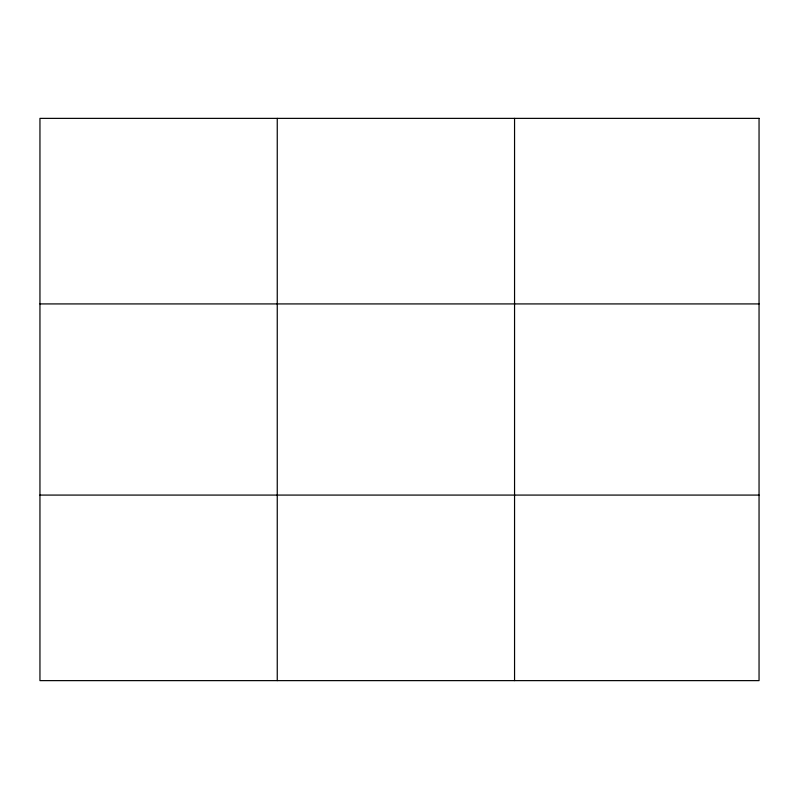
<?xml version="1.0" encoding="UTF-8"?>
<svg xmlns="http://www.w3.org/2000/svg" width="799" height="799" viewBox="0 0 799 799"><rect width="100%" height="100%" fill="white"/><g stroke="black" fill="none" stroke-linecap="round" stroke-linejoin="round"><path stroke-width="1.2" d="M277.253 680.628L277.253 118.372M514.556 680.628L514.556 118.372M39.95 303.92L759.05 303.92M39.95 495.08L759.05 495.08M759.05 118.372L39.95 118.372L39.95 680.628L759.05 680.628L759.05 118.372"/></g></svg>
